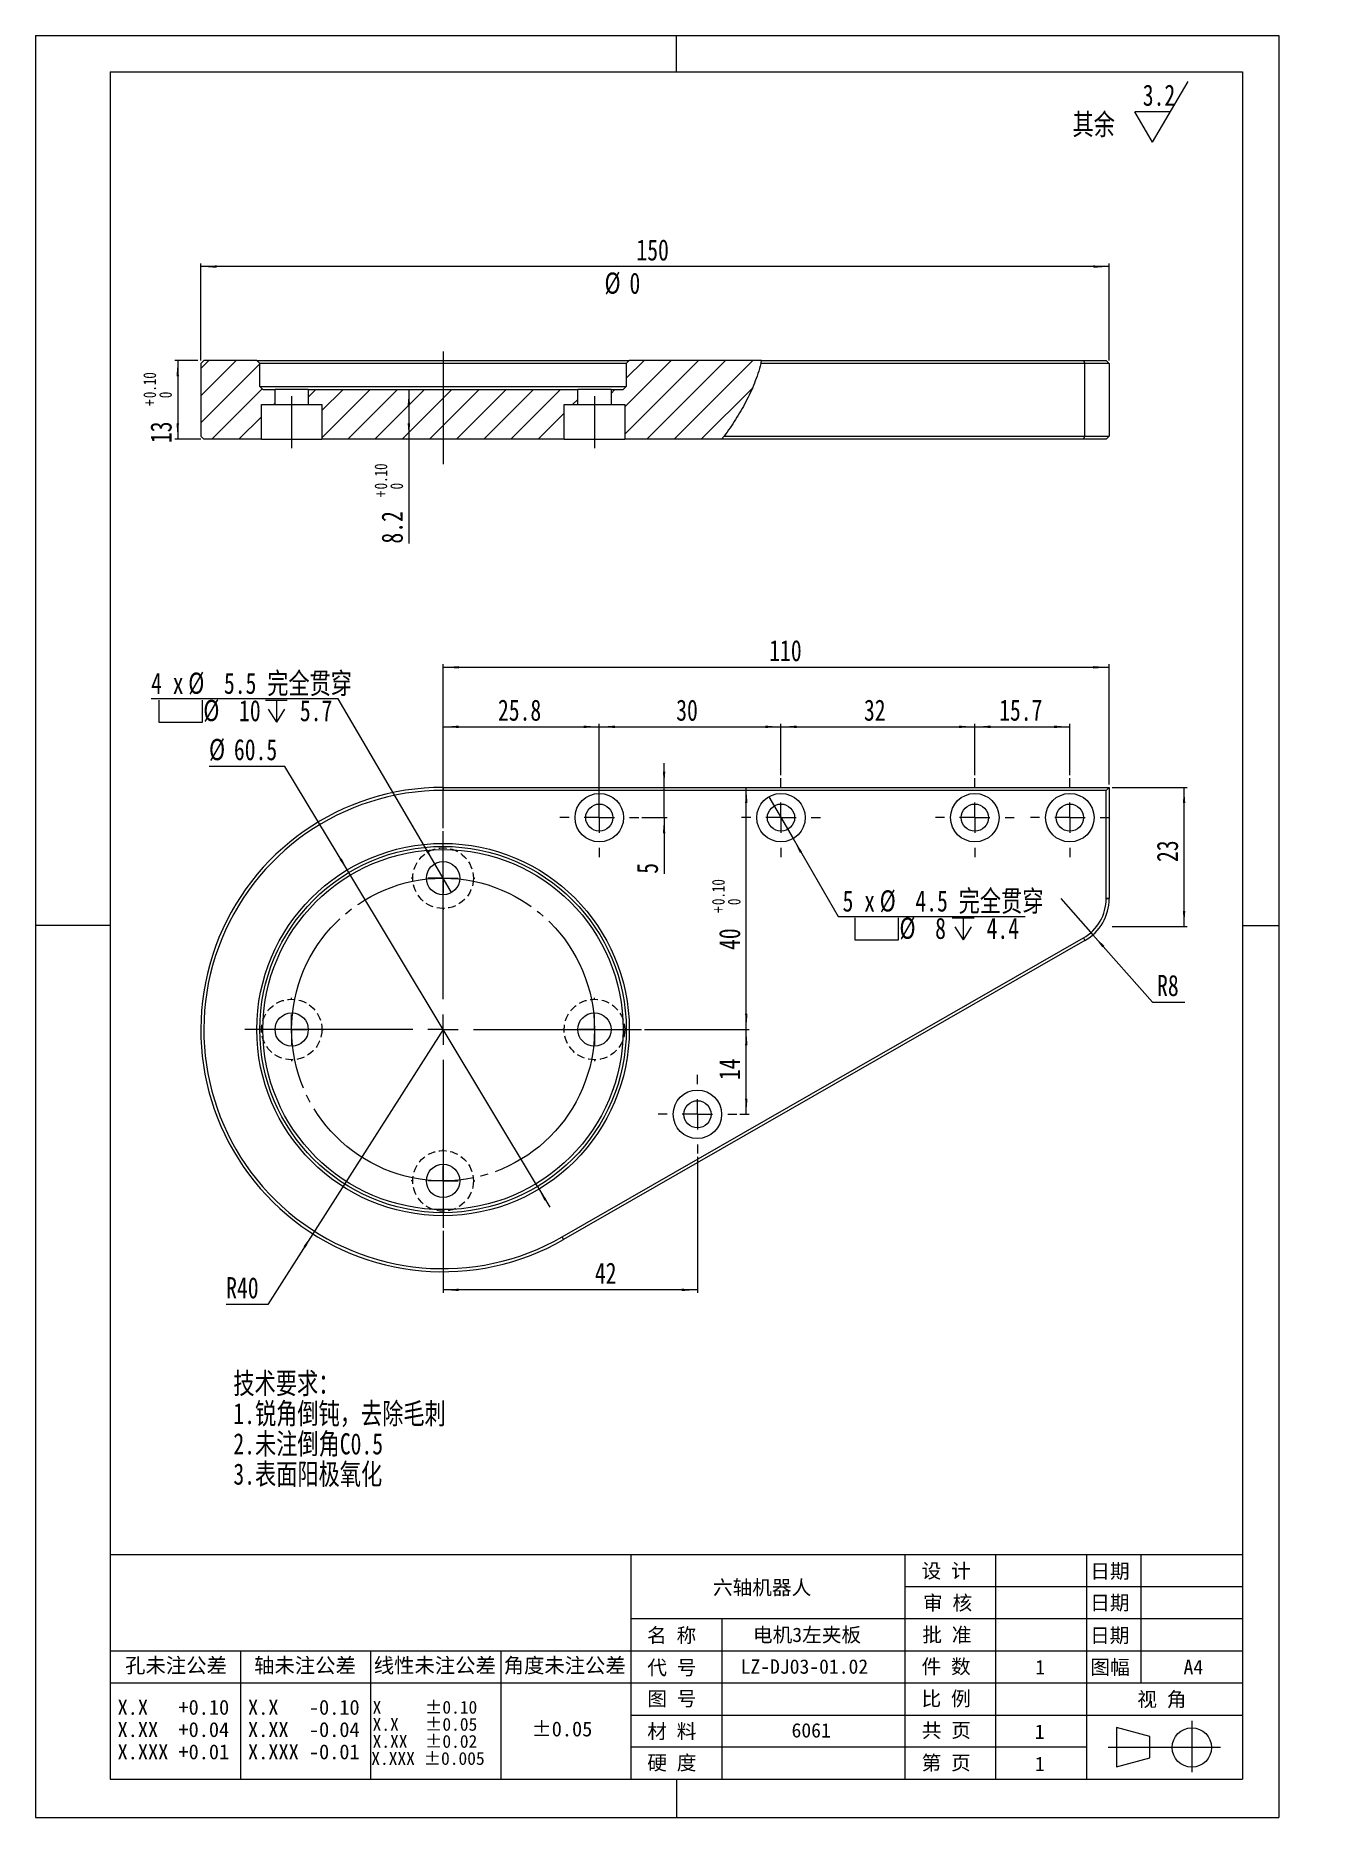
# Model space of a CAD drawing. Header units: millimetres. Extents: x 2 to 217, y 2 to 296.
import ezdxf

# ---------------------------------------------------------------- set-up
doc = ezdxf.new("R2010")
doc.units = ezdxf.units.MM
for name, pattern in [('SLD-中心线', [34.29, 30.48, -1.27, 1.27, -1.27]), ('SLD-实线', [0]), ('SLD-虚线', [1.905, 1.27, -0.635])]:
    doc.linetypes.add(name, pattern=pattern)
for name, color, linetype in [('FORMAT', 7, 'SLD-实线'), ('SLD-0', 179, 'SLD-实线'), ('中心线层', 1, 'SLD-中心线'), ('图框', 7, 'SLD-实线'), ('标注层', 96, 'SLD-实线')]:
    doc.layers.add(name, color=color, linetype=linetype)
doc.layers.add('粗实线', color=7, linetype='SLD-实线', lineweight=15)
doc.styles.add('SLDTEXTSTYLE0', font='HYSWLONGFANGSONG.TTF', dxfattribs={"bigfont": 'bigfont'})
doc.styles.add('SLDTEXTSTYLE1', font='SIMSUN.TTC')
doc.styles.add('SLDTEXTSTYLE2', font='SIMSUN.TTC', dxfattribs={"bigfont": 'bigfont'})
doc.styles.add('SLDTEXTSTYLE3', font='HYSWLONGFANGSONG.TTF')
doc.dimstyles.new('SLDDIMSTYLE0', dxfattribs={"dimtxt": 3.5, "dimasz": 2.6, "dimexe": 0, "dimexo": 0.0625, "dimgap": 0.875, "dimtad": 1, "dimrnd": 1e-09, "dimzin": 12, "dimdsep": 46, "dimtxsty": 'SLDTEXTSTYLE3', "dimsah": 1, "dimcen": 0.09, "dimadec": 0, "dimazin": 3, "dimtol": 1, "dimtp": 0.1, "dimtfac": 1, "dimtofl": 0, "dimtmove": 0, "dimatfit": 3, "dimfxl": 0, "dimfrac": 2, "dimtolj": 1, "dimtzin": 0, "dimarcsym": 0})
doc.dimstyles.new('SLDDIMSTYLE1', dxfattribs={"dimtxt": 3.5, "dimasz": 2.6, "dimexe": 0, "dimexo": 0.0625, "dimgap": 0.875, "dimtad": 1, "dimdec": 3, "dimrnd": 1e-09, "dimzin": 12, "dimdsep": 46, "dimtxsty": 'SLDTEXTSTYLE3', "dimblk1": 'NONE', "dimblk2": 'NONE', "dimsah": 1, "dimcen": 0.09, "dimadec": 0, "dimazin": 3, "dimtfac": 1, "dimtdec": 3, "dimtmove": 0, "dimatfit": 0, "dimldrblk": 'NONE', "dimfxl": 0, "dimfrac": 2, "dimtolj": 1, "dimtzin": 12, "dimarcsym": 0})
doc.dimstyles.new('SLDDIMSTYLE2', dxfattribs={"dimtxt": 3.5, "dimasz": 2.6, "dimexe": 0, "dimexo": 0.0625, "dimgap": 0.875, "dimtad": 1, "dimdec": 3, "dimrnd": 1e-09, "dimzin": 12, "dimdsep": 46, "dimtxsty": 'SLDTEXTSTYLE3', "dimsah": 1, "dimcen": 0.09, "dimadec": 0, "dimazin": 3, "dimtfac": 1, "dimtdec": 3, "dimtofl": 0, "dimtmove": 0, "dimatfit": 3, "dimfxl": 0, "dimfrac": 2, "dimtolj": 1, "dimtzin": 12, "dimarcsym": 0})
doc.dimstyles.new('SLDDIMSTYLE3', dxfattribs={"dimtxt": 3.5, "dimasz": 2.6, "dimexe": 0, "dimexo": 0.0625, "dimgap": 0.875, "dimtad": 1, "dimrnd": 1e-09, "dimzin": 12, "dimdsep": 46, "dimtxsty": 'SLDTEXTSTYLE3', "dimsah": 1, "dimcen": 0.09, "dimadec": 0, "dimazin": 3, "dimtfac": 1, "dimtofl": 0, "dimtmove": 0, "dimatfit": 3, "dimfxl": 0, "dimfrac": 2, "dimtolj": 1, "dimtzin": 12, "dimarcsym": 0})
doc.dimstyles.new('SLDDIMSTYLE4', dxfattribs={"dimtxt": 3.5, "dimasz": 2.6, "dimexe": 0, "dimexo": 0.0625, "dimgap": 0.875, "dimtad": 0, "dimtih": 1, "dimtoh": 1, "dimdec": 3, "dimrnd": 1e-09, "dimzin": 12, "dimdsep": 46, "dimtxsty": 'SLDTEXTSTYLE3', "dimsah": 1, "dimcen": 0, "dimadec": 0, "dimazin": 3, "dimtfac": 1, "dimtdec": 3, "dimtofl": 0, "dimtmove": 0, "dimatfit": 3, "dimfxl": 0, "dimfrac": 2, "dimtolj": 1, "dimtzin": 12, "dimarcsym": 0})
doc.dimstyles.new('SLDDIMSTYLE5', dxfattribs={"dimtxt": 3.5, "dimasz": 2.6, "dimexe": 0, "dimexo": 0.0625, "dimgap": 0.875, "dimtad": 0, "dimtih": 1, "dimtoh": 1, "dimdec": 3, "dimrnd": 1e-09, "dimzin": 12, "dimdsep": 46, "dimtxsty": 'SLDTEXTSTYLE3', "dimsah": 1, "dimcen": 0, "dimadec": 0, "dimazin": 3, "dimtfac": 1, "dimtdec": 3, "dimtmove": 0, "dimatfit": 3, "dimfxl": 0, "dimfrac": 2, "dimtolj": 1, "dimtzin": 12, "dimarcsym": 0})
doc.dimstyles.new('SLDDIMSTYLE6', dxfattribs={"dimtxt": 3.5, "dimasz": 2.6, "dimexe": 0, "dimexo": 0.0625, "dimgap": 0.875, "dimtad": 1, "dimdec": 3, "dimrnd": 1e-09, "dimzin": 12, "dimdsep": 46, "dimtxsty": 'SLDTEXTSTYLE3', "dimsah": 1, "dimcen": 0.09, "dimadec": 0, "dimazin": 3, "dimtfac": 1, "dimtdec": 3, "dimtmove": 0, "dimatfit": 0, "dimfxl": 0, "dimfrac": 2, "dimtolj": 1, "dimtzin": 12, "dimarcsym": 0})
doc.dimstyles.new('SLDDIMSTYLE7', dxfattribs={"dimtxt": 3.5, "dimasz": 2.6, "dimexe": 0, "dimexo": 0.0625, "dimgap": 0.875, "dimtad": 0, "dimtih": 1, "dimtoh": 1, "dimdec": 0, "dimrnd": 1e-09, "dimzin": 12, "dimdsep": 46, "dimtxsty": 'SLDTEXTSTYLE3', "dimblk1": 'NONE', "dimsah": 1, "dimcen": 0, "dimadec": 0, "dimazin": 3, "dimtfac": 1, "dimtdec": 3, "dimtmove": 0, "dimatfit": 3, "dimldrblk": 'NONE', "dimfxl": 0, "dimfrac": 2, "dimtolj": 1, "dimtzin": 12, "dimarcsym": 0})
doc.dimstyles.new('SLDDIMSTYLE8', dxfattribs={"dimtxt": 3.5, "dimasz": 2.6, "dimexe": 0, "dimexo": 0.0625, "dimgap": 0.875, "dimtad": 0, "dimtih": 1, "dimtoh": 1, "dimdec": 3, "dimrnd": 1e-09, "dimzin": 12, "dimdsep": 46, "dimtxsty": 'SLDTEXTSTYLE3', "dimsah": 1, "dimcen": 0, "dimadec": 0, "dimazin": 3, "dimtfac": 1, "dimtdec": 3, "dimtofl": 0, "dimtmove": 0, "dimatfit": 3, "dimfxl": 0, "dimfrac": 2, "dimtolj": 1, "dimtzin": 12, "dimarcsym": 0})

# ---------------------------------------------------------------- blocks, each defined once
blk = doc.blocks.new('SW_NOTE_0')
at = {"layer": 'SLD-0', "color": 0, "char_height": 3.5, "attachment_point": 1, "style": 'SLDTEXTSTYLE0'}
for s, insert in [('\\M+18B5A术\\M+19776\\M+18B81\\M+18146', (0, 4.51)), ('1.锐\\M+18A70\\M+1937C钝\\M+18143\\M+18B8E\\M+18F9C\\M+196D1\\M+18E68', (0, -0.49)), ('2.\\M+196A2\\M+1928D\\M+1937C\\M+18A70C0.5', (0, -5.49)), ('3.\\M+1955C\\M+196CA阳极氧\\M+189BB', (0, -10.49))]:
    blk.add_mtext(s, dxfattribs=dict(at, insert=insert))
blk = doc.blocks.new('SW_NOTE_1')
at = {"layer": 'FORMAT', "color": 0, "char_height": 2.4625, "attachment_point": 2, "style": 'SLDTEXTSTYLE1'}
for s, insert in [('X.X   +0.10', (7.62, 2.87)), ('X.XX  +0.04', (7.62, -0.81)), ('X.XXX +0.01', (7.62, -4.49))]:
    blk.add_mtext(s, dxfattribs=dict(at, insert=insert))
blk = doc.blocks.new('SW_NOTE_2')
at = {"layer": 'FORMAT', "color": 0, "char_height": 2.4625, "attachment_point": 2, "style": 'SLDTEXTSTYLE1'}
for s, insert in [('X.X   -0.10', (7.62, 2.87)), ('X.XX  -0.04', (7.62, -0.81)), ('X.XXX -0.01', (7.62, -4.49))]:
    blk.add_mtext(s, dxfattribs=dict(at, insert=insert))
blk = doc.blocks.new('SW_NOTE_3')
at = {"layer": 'FORMAT', "color": 0, "char_height": 2.1167, "attachment_point": 2, "style": 'SLDTEXTSTYLE1'}
for s, insert in [('X     ±0.10', (7.18, 2.46)), ('X.X   ±0.05', (7.18, -0.36)), (' X.XXX ±0.005', (6.96, -6)), ('X.XX  ±0.02', (7.18, -3.18))]:
    blk.add_mtext(s, dxfattribs=dict(at, insert=insert))
blk = doc.blocks.new('SW_SFSYMBOL_0')
at = {"layer": 'SLD-0', "color": 0}
for p, q in [((1.61, -5), (7.51, 5)), ((1.61, -5), (-1.33, 0)), ((4.56, 0), (-1.33, 0))]:
    blk.add_line(p, q, dxfattribs=at)
at = {"layer": 'SLD-0', "color": 0, "insert": (0, 4.51), "char_height": 3.5, "attachment_point": 1, "style": 'SLDTEXTSTYLE3'}
blk.add_mtext('3.2', dxfattribs=at)
blk = doc.blocks.new('_D')
at = {"layer": '标注层'}
for p, q in [((29.27, 242.15), (25.46, 242.15)), ((25.96, 242.15), (25.96, 229.15)), ((29.77, 229.15), (25.46, 229.15))]:
    blk.add_line(p, q, dxfattribs=at)
for points in [[(25.96, 242.15), (25.76, 239.55), (26.16, 239.55)], [(25.96, 229.15), (26.16, 231.75), (25.76, 231.75)]]:
    blk.add_solid(points, dxfattribs=at)
at = {"layer": '标注层', "attachment_point": 1, "rotation": 90, "style": 'SLDTEXTSTYLE3'}
for s, insert, char_height in [('0.10', (20.28, 235.92, 0.1), 2.1), ('+', (20.28, 234.63, 0.1), 2.1), ('0', (22.89, 235.92, 0.1), 2.1), ('13', (21.45, 228.49, 0.1), 3.5)]:
    blk.add_mtext(s, dxfattribs=dict(at, insert=insert, char_height=char_height))
blk = doc.blocks.new('_D_1')
at = {"layer": '标注层'}
for p, q in [((64.13, 237.35), (64.13, 229.15)), ((64.13, 229.15), (64.13, 211.9))]:
    blk.add_line(p, q, dxfattribs=at)
for points in [[(64.13, 237.35), (63.93, 234.75), (64.33, 234.75)], [(64.13, 229.15), (64.33, 231.75), (63.93, 231.75)]]:
    blk.add_solid(points, dxfattribs=at)
at = {"layer": '标注层', "attachment_point": 1, "rotation": 90, "style": 'SLDTEXTSTYLE3'}
for s, insert, char_height in [('0.10', (58.45, 220.85, 0.1), 2.1), ('0', (61.06, 220.85, 0.1), 2.1), ('+', (58.45, 219.56, 0.1), 2.1), ('8.2', (59.61, 211.9, 0.1), 3.5)]:
    blk.add_mtext(s, dxfattribs=dict(at, insert=insert, char_height=char_height))
blk = doc.blocks.new('_D_2')
at = {"layer": '标注层', "char_height": 3.5, "attachment_point": 1, "style": 'SLDTEXTSTYLE3'}
for s, insert in [('%%c', (96.43, 256.68, 0.1)), ('0', (100.55, 256.66, 0.1))]:
    blk.add_mtext(s, dxfattribs=dict(at, insert=insert))
blk = doc.blocks.new('_NONE')
blk = doc.blocks.new('_D_3')
at = {"layer": '标注层'}
for p, q in [((29.77, 242.15), (29.77, 258.15)), ((179.77, 257.65), (29.77, 257.65)), ((179.77, 242.15), (179.77, 258.15))]:
    blk.add_line(p, q, dxfattribs=at)
for points in [[(29.77, 257.65), (32.37, 257.45), (32.37, 257.85)], [(179.77, 257.65), (177.17, 257.85), (177.17, 257.45)]]:
    blk.add_solid(points, dxfattribs=at)
at = {"layer": '标注层', "insert": (101.7, 262.16, 0.1), "char_height": 3.5, "attachment_point": 1, "style": 'SLDTEXTSTYLE3'}
blk.add_mtext('150', dxfattribs=at)
blk = doc.blocks.new('_D_4')
at = {"layer": '标注层'}
for p, q in [((69.77, 172.13), (69.77, 191.96)), ((69.77, 191.46), (179.77, 191.46)), ((179.77, 172.13), (179.77, 191.96))]:
    blk.add_line(p, q, dxfattribs=at)
for points in [[(69.77, 191.46), (72.37, 191.26), (72.37, 191.66)], [(179.77, 191.46), (177.17, 191.66), (177.17, 191.26)]]:
    blk.add_solid(points, dxfattribs=at)
at = {"layer": '标注层', "insert": (123.63, 195.98, -0.1), "char_height": 3.5, "attachment_point": 1, "style": 'SLDTEXTSTYLE3'}
blk.add_mtext('110', dxfattribs=at)
blk = doc.blocks.new('_D_5')
at = {"layer": '标注层'}
for p, q in [((180.27, 171.63), (192.63, 171.63)), ((192.13, 148.63), (192.13, 171.63)), ((180.27, 148.63), (192.63, 148.63))]:
    blk.add_line(p, q, dxfattribs=at)
for points in [[(192.13, 171.63), (191.93, 169.03), (192.33, 169.03)], [(192.13, 148.63), (192.33, 151.23), (191.93, 151.23)]]:
    blk.add_solid(points, dxfattribs=at)
at = {"layer": '标注层', "insert": (187.62, 159.3, -0.1), "char_height": 3.5, "attachment_point": 1, "rotation": 90, "style": 'SLDTEXTSTYLE3'}
blk.add_mtext('23', dxfattribs=at)
blk = doc.blocks.new('_D_6')
at = {"layer": '标注层'}
for p, q in [((171.77, 153.26), (177.07, 147.27)), ((177.07, 147.27), (186.92, 136.15)), ((186.92, 136.15), (192.26, 136.15))]:
    blk.add_line(p, q, dxfattribs=at)
blk.add_solid([(177.07, 147.27), (178.65, 145.19), (178.95, 145.46)], dxfattribs=at)
at = {"layer": '标注层', "insert": (187.67, 140.66, -6.4), "char_height": 3.5, "attachment_point": 1, "style": 'SLDTEXTSTYLE3'}
blk.add_mtext('R8', dxfattribs=at)
blk = doc.blocks.new('_D_7')
at = {"layer": '标注层'}
for p, q in [((43.66, 175.1), (31.13, 175.1)), ((54.2, 157.56), (43.66, 175.1)), ((85.35, 105.7), (54.2, 157.56)), ((85.35, 105.7), (87.41, 102.27))]:
    blk.add_line(p, q, dxfattribs=at)
for points in [[(54.2, 157.56), (53.03, 159.89), (52.69, 159.69)], [(85.35, 105.7), (86.52, 103.37), (86.86, 103.57)]]:
    blk.add_solid(points, dxfattribs=at)
at = {"layer": '标注层', "char_height": 3.5, "attachment_point": 1, "style": 'SLDTEXTSTYLE3'}
for s, insert in [('%%c', (31.13, 179.63, 6.6)), ('60.5', (35.24, 179.62, 6.6))]:
    blk.add_mtext(s, dxfattribs=dict(at, insert=insert))
blk = doc.blocks.new('_D_8')
at = {"layer": '标注层'}
for p, q in [((69.77, 164.88), (69.77, 182.13)), ((69.77, 181.63), (95.57, 181.63)), ((95.57, 173.63), (95.57, 182.13))]:
    blk.add_line(p, q, dxfattribs=at)
for points in [[(69.77, 181.63), (72.37, 181.43), (72.37, 181.83)], [(95.57, 181.63), (92.97, 181.83), (92.97, 181.43)]]:
    blk.add_solid(points, dxfattribs=at)
at = {"layer": '标注层', "insert": (78.84, 186.14, 0.1), "char_height": 3.5, "attachment_point": 1, "style": 'SLDTEXTSTYLE3'}
blk.add_mtext('25.8', dxfattribs=at)
blk = doc.blocks.new('_D_9')
at = {"layer": '标注层'}
for p, q in [((95.57, 167.13), (95.57, 182.13)), ((95.57, 181.63), (125.57, 181.63)), ((125.57, 173.63), (125.57, 182.13))]:
    blk.add_line(p, q, dxfattribs=at)
for points in [[(95.57, 181.63), (98.17, 181.43), (98.17, 181.83)], [(125.57, 181.63), (122.97, 181.83), (122.97, 181.43)]]:
    blk.add_solid(points, dxfattribs=at)
at = {"layer": '标注层', "insert": (108.27, 186.14, 0.1), "char_height": 3.5, "attachment_point": 1, "style": 'SLDTEXTSTYLE3'}
blk.add_mtext('30', dxfattribs=at)
blk = doc.blocks.new('_D_10')
at = {"layer": '标注层'}
for p, q in [((125.57, 173.63), (125.57, 182.13)), ((125.57, 181.63), (157.57, 181.63)), ((157.57, 173.63), (157.57, 182.13))]:
    blk.add_line(p, q, dxfattribs=at)
for points in [[(125.57, 181.63), (128.17, 181.43), (128.17, 181.83)], [(157.57, 181.63), (154.97, 181.83), (154.97, 181.43)]]:
    blk.add_solid(points, dxfattribs=at)
at = {"layer": '标注层', "insert": (139.27, 186.14, 0.1), "char_height": 3.5, "attachment_point": 1, "style": 'SLDTEXTSTYLE3'}
blk.add_mtext('32', dxfattribs=at)
blk = doc.blocks.new('_D_11')
at = {"layer": '标注层'}
for p, q in [((157.57, 173.63), (157.57, 182.13)), ((157.57, 181.63), (173.27, 181.63)), ((173.27, 173.63), (173.27, 182.13))]:
    blk.add_line(p, q, dxfattribs=at)
for points in [[(157.57, 181.63), (160.17, 181.43), (160.17, 181.83)], [(173.27, 181.63), (170.67, 181.83), (170.67, 181.43)]]:
    blk.add_solid(points, dxfattribs=at)
at = {"layer": '标注层', "insert": (161.59, 186.14, 0.1), "char_height": 3.5, "attachment_point": 1, "style": 'SLDTEXTSTYLE3'}
blk.add_mtext('15.7', dxfattribs=at)
blk = doc.blocks.new('_D_12')
at = {"layer": '标注层'}
for p, q in [((106.27, 171.63), (106.27, 175.63)), ((106.27, 166.63), (106.27, 171.63)), ((102.57, 166.63), (106.77, 166.63)), ((106.27, 166.63), (106.27, 157.36))]:
    blk.add_line(p, q, dxfattribs=at)
for points in [[(106.27, 171.63), (106.47, 174.23), (106.07, 174.23)], [(106.27, 166.63), (106.07, 164.03), (106.47, 164.03)]]:
    blk.add_solid(points, dxfattribs=at)
at = {"layer": '标注层', "insert": (101.76, 157.36, 0.1), "char_height": 3.5, "attachment_point": 1, "rotation": 90, "style": 'SLDTEXTSTYLE3'}
blk.add_mtext('5', dxfattribs=at)
blk = doc.blocks.new('_D_13')
at = {"layer": '标注层'}
for p, q in [((119.84, 131.63), (119.84, 171.63)), ((103.02, 131.63), (120.34, 131.63))]:
    blk.add_line(p, q, dxfattribs=at)
for points in [[(119.84, 171.63), (119.64, 169.03), (120.04, 169.03)], [(119.84, 131.63), (120.04, 134.23), (119.64, 134.23)]]:
    blk.add_solid(points, dxfattribs=at)
at = {"layer": '标注层', "attachment_point": 1, "rotation": 90, "style": 'SLDTEXTSTYLE3'}
for s, insert, char_height in [('0.10', (114.17, 152.19, 0.1), 2.1), ('0', (116.78, 152.19, 0.1), 2.1), ('+', (114.17, 150.9, 0.1), 2.1), ('40', (115.33, 144.77, 0.1), 3.5)]:
    blk.add_mtext(s, dxfattribs=dict(at, insert=insert, char_height=char_height))
blk = doc.blocks.new('SW_SYMBOL_HOLE_SPOT')
at = {"layer": '标注层', "color": 0}
for p, q in [((0, 875), (0, 75)), ((1600, 75), (1600, 875)), ((0, 75), (1600, 75))]:
    blk.add_line(p, q, dxfattribs=at)
blk = doc.blocks.new('SW_SYMBOL_HOLE_DEPTH')
at = {"layer": '标注层', "color": 0}
for p, q in [((0, 875), (800, 875)), ((400, 875), (400, 75)), ((100, 555), (400, 75)), ((700, 555), (400, 75))]:
    blk.add_line(p, q, dxfattribs=at)
blk = doc.blocks.new('_D_14')
at = {"layer": '标注层'}
for p, q in [((123.57, 170.09), (127.57, 163.16)), ((127.57, 163.16), (134.99, 150.3)), ((134.99, 150.3), (165.89, 150.3))]:
    blk.add_line(p, q, dxfattribs=at)
blk.add_solid([(127.57, 163.16), (128.7, 160.81), (129.04, 161.01)], dxfattribs=at)
at = {"layer": '标注层', "xscale": 0.004511737089201878, "yscale": 0.004511737089201878, "zscale": 0.004511737089201878}
for name, p in [('SW_SYMBOL_HOLE_SPOT', (137.76, 146.11)), ('SW_SYMBOL_HOLE_DEPTH', (153.84, 146.11))]:
    blk.add_blockref(name, p, dxfattribs=at)
at = {"layer": '标注层', "char_height": 3.5, "attachment_point": 1}
for s, insert, style in [('5 x ', (135.74, 154.62, 0.1), 'SLDTEXTSTYLE3'), ('%%c', (141.87, 154.63, 0.1), 'SLDTEXTSTYLE3'), (' 4.5 \\M+18AAE\\M+19153贯\\M+190FA', (145.98, 154.62, 0.1), 'SLDTEXTSTYLE0'), ('%%c', (145.13, 150.12, 0.1), 'SLDTEXTSTYLE3'), (' 8 ', (149.24, 150.1, 0.1), 'SLDTEXTSTYLE3'), (' 4.4', (157.73, 150.1, 0.1), 'SLDTEXTSTYLE3')]:
    blk.add_mtext(s, dxfattribs=dict(at, insert=insert, style=style))
blk = doc.blocks.new('_D_15')
at = {"layer": '标注层'}
for p, q in [((103.02, 131.63), (120.34, 131.63)), ((119.84, 117.63), (119.84, 131.63)), ((118.77, 117.63), (120.34, 117.63))]:
    blk.add_line(p, q, dxfattribs=at)
for points in [[(119.84, 131.63), (119.64, 129.03), (120.04, 129.03)], [(119.84, 117.63), (120.04, 120.23), (119.64, 120.23)]]:
    blk.add_solid(points, dxfattribs=at)
at = {"layer": '标注层', "insert": (115.33, 123.26, 0.1), "char_height": 3.5, "attachment_point": 1, "rotation": 90, "style": 'SLDTEXTSTYLE3'}
blk.add_mtext('14', dxfattribs=at)
blk = doc.blocks.new('_D_16')
at = {"layer": '标注层'}
for p, q in [((111.77, 110.63), (111.77, 88.13)), ((69.77, 98.38), (69.77, 88.13)), ((111.77, 88.63), (69.77, 88.63))]:
    blk.add_line(p, q, dxfattribs=at)
for points in [[(69.77, 88.63), (72.37, 88.43), (72.37, 88.83)], [(111.77, 88.63), (109.17, 88.83), (109.17, 88.43)]]:
    blk.add_solid(points, dxfattribs=at)
at = {"layer": '标注层', "insert": (94.84, 93.14, 0.1), "char_height": 3.5, "attachment_point": 1, "style": 'SLDTEXTSTYLE3'}
blk.add_mtext('42', dxfattribs=at)
blk = doc.blocks.new('_D_17')
at = {"layer": '标注层'}
for p, q in [((69.77, 131.63), (48.28, 97.89)), ((48.28, 97.89), (40.85, 86.21)), ((40.85, 86.21), (33.96, 86.21))]:
    blk.add_line(p, q, dxfattribs=at)
blk.add_solid([(48.28, 97.89), (46.72, 95.81), (47.06, 95.59)], dxfattribs=at)
at = {"layer": '标注层', "insert": (33.96, 90.73, 0.1), "char_height": 3.5, "attachment_point": 1, "style": 'SLDTEXTSTYLE3'}
blk.add_mtext('R40', dxfattribs=at)
blk = doc.blocks.new('_D_18')
at = {"layer": '标注层'}
for p, q in [((52.47, 186.26), (21.57, 186.26)), ((68.39, 159), (52.47, 186.26)), ((71.16, 154.25), (68.39, 159))]:
    blk.add_line(p, q, dxfattribs=at)
blk.add_solid([(68.39, 159), (67.25, 161.35), (66.9, 161.15)], dxfattribs=at)
at = {"layer": '标注层', "xscale": 0.004511737089201878, "yscale": 0.004511737089201878, "zscale": 0.004511737089201878}
for name, p in [('SW_SYMBOL_HOLE_SPOT', (22.82, 182.07)), ('SW_SYMBOL_HOLE_DEPTH', (40.44, 182.07))]:
    blk.add_blockref(name, p, dxfattribs=at)
at = {"layer": '标注层', "char_height": 3.5, "attachment_point": 1}
for s, insert, style in [('4 x ', (21.57, 190.58, 0.1), 'SLDTEXTSTYLE3'), ('%%c', (27.7, 190.59, 0.1), 'SLDTEXTSTYLE3'), (' 5.5 \\M+18AAE\\M+19153贯\\M+190FA', (31.81, 190.58, 0.1), 'SLDTEXTSTYLE0'), ('%%c', (30.19, 186.08, 0.1), 'SLDTEXTSTYLE3'), (' 10 ', (34.3, 186.06, 0.1), 'SLDTEXTSTYLE3'), (' 5.7', (44.34, 186.06, 0.1), 'SLDTEXTSTYLE3')]:
    blk.add_mtext(s, dxfattribs=dict(at, insert=insert, style=style))
blk = doc.blocks.new('SW_CENTERMARKSYMBOL_0')
at = {"layer": 'SLD-0', "color": 0}
for p, q in [((0, 5), (0, 32.75)), ((-5, 0), (-32.75, 0)), ((0, 0), (-2.5, 0)), ((0, 0), (0, 2.5)), ((0, 0), (0, -2.5)), ((0, 0), (2.5, 0)), ((5, 0), (32.75, 0)), ((0, -5), (0, -32.75))]:
    blk.add_line(p, q, dxfattribs=at)
blk = doc.blocks.new('SW_CENTERMARKSYMBOL_1')
at = {"layer": 'SLD-0', "color": 0}
for p, q in [((0, 5), (0, 6.5)), ((-5, 0), (-6.5, 0)), ((0, 0), (-2.5, 0)), ((0, 0), (0, 2.5)), ((0, 0), (0, -2.5)), ((0, 0), (2.5, 0)), ((5, 0), (6.5, 0)), ((0, -5), (0, -6.5))]:
    blk.add_line(p, q, dxfattribs=at)
blk = doc.blocks.new('SW_CENTERMARKSYMBOL_2')
at = {"layer": 'SLD-0', "color": 0}
for p, q in [((0, 5), (0, 6.5)), ((-5, 0), (-6.5, 0)), ((0, 0), (-2.5, 0)), ((0, 0), (0, 2.5)), ((0, 0), (0, -2.5)), ((0, 0), (2.5, 0)), ((5, 0), (6.5, 0)), ((0, -5), (0, -6.5))]:
    blk.add_line(p, q, dxfattribs=at)
blk = doc.blocks.new('SW_CENTERMARKSYMBOL_3')
at = {"layer": 'SLD-0', "color": 0}
for p, q in [((0, 5), (0, 6.5)), ((-5, 0), (-6.5, 0)), ((0, 0), (-2.5, 0)), ((0, 0), (0, 2.5)), ((0, 0), (0, -2.5)), ((0, 0), (2.5, 0)), ((5, 0), (6.5, 0)), ((0, -5), (0, -6.5))]:
    blk.add_line(p, q, dxfattribs=at)
blk = doc.blocks.new('SW_CENTERMARKSYMBOL_4')
at = {"layer": 'SLD-0', "color": 0}
for p, q in [((0, 5), (0, 6.5)), ((-5, 0), (-6.5, 0)), ((0, 0), (-2.5, 0)), ((0, 0), (0, 2.5)), ((0, 0), (0, -2.5)), ((0, 0), (2.5, 0)), ((5, 0), (6.5, 0)), ((0, -5), (0, -6.5))]:
    blk.add_line(p, q, dxfattribs=at)
blk = doc.blocks.new('SW_CENTERMARKSYMBOL_5')
at = {"layer": 'SLD-0', "color": 0}
for p, q in [((0, 5), (0, 6.5)), ((-5, 0), (-6.5, 0)), ((0, 0), (-2.5, 0)), ((0, 0), (0, 2.5)), ((0, 0), (0, -2.5)), ((0, 0), (2.5, 0)), ((5, 0), (6.5, 0)), ((0, -5), (0, -6.5))]:
    blk.add_line(p, q, dxfattribs=at)
blk = doc.blocks.new('SW_CENTERMARKSYMBOL_6')
at = {"layer": 'SLD-0', "color": 0}
for p, q in [((0, 5), (0, 5.25)), ((-5, 0), (-5.25, 0)), ((0, 0), (-2.5, 0)), ((0, 0), (0, 2.5)), ((0, 0), (0, -2.5)), ((0, 0), (2.5, 0)), ((5, 0), (5.25, 0)), ((0, -5), (0, -5.25))]:
    blk.add_line(p, q, dxfattribs=at)
blk = doc.blocks.new('SW_CENTERMARKSYMBOL_7')
at = {"layer": 'SLD-0', "color": 0}
for p, q in [((0, 5), (0, 5.25)), ((-5, 0), (-5.25, 0)), ((0, 0), (-2.5, 0)), ((0, 0), (0, 2.5)), ((0, 0), (0, -2.5)), ((0, 0), (2.5, 0)), ((5, 0), (5.25, 0)), ((0, -5), (0, -5.25))]:
    blk.add_line(p, q, dxfattribs=at)
blk = doc.blocks.new('SW_CENTERMARKSYMBOL_8')
at = {"layer": 'SLD-0', "color": 0}
for p, q in [((0, 5), (0, 5.25)), ((-5, 0), (-5.25, 0)), ((0, 0), (-2.5, 0)), ((0, 0), (0, 2.5)), ((0, 0), (0, -2.5)), ((0, 0), (2.5, 0)), ((5, 0), (5.25, 0)), ((0, -5), (0, -5.25))]:
    blk.add_line(p, q, dxfattribs=at)
blk = doc.blocks.new('SW_CENTERMARKSYMBOL_9')
at = {"layer": 'SLD-0', "color": 0}
for p, q in [((0, 5), (0, 5.25)), ((-5, 0), (-5.25, 0)), ((0, 0), (-2.5, 0)), ((0, 0), (0, 2.5)), ((0, 0), (0, -2.5)), ((0, 0), (2.5, 0)), ((5, 0), (5.25, 0)), ((0, -5), (0, -5.25))]:
    blk.add_line(p, q, dxfattribs=at)

msp = doc.modelspace()

# ---------------------------------------------------------------- hatches: boundary and pattern name
at = {"linetype": 'SLD-实线', "lineweight": 0}
h = msp.add_hatch(dxfattribs=at)
h.set_pattern_fill('ANSI31', style=0)
h.paths.add_polyline_path([(39.5224, 237.8523), (39.5224, 241.6523), (39.0224, 242.1523), (30.2724, 242.1523), (29.7724, 241.6523), (29.7724, 229.6523), (30.2724, 229.1523), (39.7724, 229.1523), (39.7724, 234.8523), (42.0224, 234.8523), (42.0224, 237.3523), (40.0224, 237.3523)], flags=0)
h = msp.add_hatch(dxfattribs=at)
h.set_pattern_fill('ANSI31', style=0)
edge = h.paths.add_edge_path(flags=0)
edge.add_spline(control_points=[(115.8026, 229.1523), (118.9563, 233.2671), (121.3369, 237.7673), (122.376, 242.1523)], knot_values=[0.64341453, 0.64341453, 0.64341453, 0.64341453, 0.69696262, 0.69696262, 0.69696262, 0.69696262], weights=[1, 1, 1, 1], degree=3, periodic=0)
edge.add_line((122.376, 242.1523), (100.5224, 242.1523))
edge.add_line((100.5224, 242.1523), (100.0224, 241.6523))
edge.add_line((100.0224, 241.6523), (100.0224, 237.8523))
edge.add_line((100.0224, 237.8523), (99.5224, 237.3523))
edge.add_line((99.5224, 237.3523), (97.5224, 237.3523))
edge.add_line((97.5224, 237.3523), (97.5224, 234.8523))
edge.add_line((97.5224, 234.8523), (99.7724, 234.8523))
edge.add_line((99.7724, 234.8523), (99.7724, 229.1523))
edge.add_line((99.7724, 229.1523), (115.8026, 229.1523))
h = msp.add_hatch(dxfattribs=at)
h.set_pattern_fill('ANSI31', style=0)
edge = h.paths.add_edge_path(flags=0)
edge.add_spline(control_points=[(122.376, 242.1523), (121.3369, 237.7673), (118.9563, 233.2671), (115.8026, 229.1523)], knot_values=[0.30303738, 0.30303738, 0.30303738, 0.30303738, 0.35658547, 0.35658547, 0.35658547, 0.35658547], weights=[1, 1, 1, 1], degree=3, periodic=0)
edge.add_spline(control_points=[(115.8026, 229.1523), (115.9301, 229.3187), (116.0561, 229.4853), (116.1806, 229.6523)], knot_values=[0, 0, 0, 0, 0.00072261, 0.00072261, 0.00072261, 0.00072261], weights=[1, 1, 1, 1], degree=3, periodic=0)
edge.add_spline(control_points=[(116.1806, 229.6523), (116.6947, 230.3419), (117.1922, 231.0487), (117.6697, 231.7725), (119.6307, 234.7448), (121.3232, 238.0745), (122.2518, 241.6523)], knot_values=[0, 0, 0, 0, 0.00272814, 0.00272814, 0.00272814, 0.01407002, 0.01407002, 0.01407002, 0.01407002], weights=[1, 1, 1, 1, 1, 1, 1], degree=3, periodic=0)
edge.add_spline(control_points=[(122.2518, 241.6523), (122.2949, 241.8183), (122.3363, 241.9849), (122.376, 242.1523)], knot_values=[0, 0, 0, 0, 0.0008276, 0.0008276, 0.0008276, 0.0008276], weights=[1, 1, 1, 1], degree=3, periodic=0)
h = msp.add_hatch(dxfattribs=at)
h.set_pattern_fill('ANSI31', style=0)
h.paths.add_polyline_path([(47.5224, 237.3523), (47.5224, 234.8523), (49.7724, 234.8523), (49.7724, 229.1523), (89.7724, 229.1523), (89.7724, 234.8523), (92.0224, 234.8523), (92.0224, 237.3523)], flags=0)

# ---------------------------------------------------------------- linework, layer by layer
at = {"color": 7, "linetype": 'SLD-实线', "lineweight": 15}
for p, q in [((29.7724, 241.6523), (30.2724, 242.1523)), ((29.7724, 241.6523), (29.7724, 229.6523)), ((39.0224, 242.1523), (30.2724, 242.1523)), ((39.0224, 242.1523), (39.5224, 241.6523)), ((39.0224, 242.1523), (100.5224, 242.1523)), ((39.5224, 237.8523), (39.5224, 241.6523)), ((100.0224, 241.6523), (39.5224, 241.6523)), ((100.0224, 241.6523), (100.5224, 242.1523)), ((100.0224, 241.6523), (100.0224, 237.8523)), ((122.376, 242.1523), (100.5224, 242.1523)), ((175.7539, 241.6523), (122.2518, 241.6523)), ((122.376, 242.1523), (175.505, 242.1523)), ((175.505, 242.1523), (175.7539, 241.6523)), ((175.505, 242.1523), (179.2724, 242.1523)), ((175.7539, 229.6523), (175.7539, 241.6523)), ((179.7724, 241.6523), (175.7539, 241.6523)), ((179.2724, 242.1523), (179.7724, 241.6523)), ((179.7724, 241.6523), (179.7724, 229.6523)), ((39.5224, 237.8523), (100.0224, 237.8523)), ((40.0224, 237.3523), (39.5224, 237.8523)), ((40.0224, 237.3523), (42.0224, 237.3523)), ((42.0224, 234.8523), (42.0224, 237.3523)), ((47.5224, 237.3523), (42.0224, 237.3523)), ((47.5224, 237.3523), (47.5224, 234.8523)), ((47.5224, 237.3523), (92.0224, 237.3523)), ((92.0224, 234.8523), (92.0224, 237.3523)), ((97.5224, 237.3523), (92.0224, 237.3523)), ((97.5224, 237.3523), (97.5224, 234.8523)), ((97.5224, 237.3523), (99.5224, 237.3523)), ((100.0224, 237.8523), (99.5224, 237.3523)), ((39.7724, 234.8523), (42.0224, 234.8523)), ((39.7724, 229.1523), (39.7724, 234.8523)), ((42.0224, 234.8523), (47.5224, 234.8523)), ((47.5224, 234.8523), (49.7724, 234.8523)), ((49.7724, 234.8523), (49.7724, 229.1523)), ((89.7724, 234.8523), (92.0224, 234.8523)), ((89.7724, 229.1523), (89.7724, 234.8523)), ((92.0224, 234.8523), (97.5224, 234.8523)), ((97.5224, 234.8523), (99.7724, 234.8523)), ((99.7724, 234.8523), (99.7724, 229.1523)), ((30.2724, 229.1523), (29.7724, 229.6523)), ((116.1806, 229.6523), (175.7539, 229.6523)), ((175.505, 229.1523), (175.7539, 229.6523)), ((175.7539, 229.6523), (179.7724, 229.6523)), ((179.7724, 229.6523), (179.2724, 229.1523)), ((39.7724, 229.1523), (30.2724, 229.1523)), ((39.7724, 229.1523), (49.7724, 229.1523)), ((89.7724, 229.1523), (49.7724, 229.1523)), ((89.7724, 229.1523), (99.7724, 229.1523)), ((115.8026, 229.1523), (99.7724, 229.1523)), ((175.505, 229.1523), (115.8026, 229.1523)), ((179.2724, 229.1523), (175.505, 229.1523)), ((69.7724, 171.6292), (179.7724, 171.6292)), ((69.7724, 171.6292), (69.7724, 171.1292)), ((179.2724, 171.1292), (69.7724, 171.1292)), ((179.2724, 171.1292), (179.7724, 171.6292)), ((179.2724, 153.2623), (179.2724, 171.1292)), ((179.7724, 171.6292), (179.7724, 153.2623)), ((179.2724, 153.2623), (179.7724, 153.2623)), ((89.4309, 97.3685), (175.505, 146.7571)), ((175.7539, 146.3234), (89.6797, 96.9349)), ((175.505, 146.7571), (175.7539, 146.3234)), ((89.6797, 96.9349), (89.4309, 97.3685))]:
    msp.add_line(p, q, dxfattribs=at)
at = {"color": 7, "linetype": 'SLD-中心线', "lineweight": 0}
for p, q in [((69.7724, 243.6523), (69.7724, 225.0272)), ((44.7724, 236.2523), (44.7724, 227.6523)), ((94.7724, 236.2523), (94.7724, 227.6523))]:
    msp.add_line(p, q, dxfattribs=at)
at = {"color": 7, "linetype": 'SLD-虚线', "lineweight": 0}
for p, q in [((69.7724, 171.6292), (69.7724, 171.1292)), ((179.7724, 153.2623), (179.2724, 153.2623)), ((175.505, 146.7571), (175.7539, 146.3234)), ((89.4309, 97.3685), (89.6797, 96.9349))]:
    msp.add_line(p, q, dxfattribs=at)
at = {"color": 7, "linetype": 'SLD-实线', "lineweight": 15}
for centre, radius in [((95.5724, 166.6292), 4), ((95.5724, 166.6292), 2.25), ((125.5724, 166.6292), 4), ((125.5724, 166.6292), 2.25), ((157.5724, 166.6292), 4), ((157.5724, 166.6292), 2.25), ((173.2724, 166.6292), 4), ((173.2724, 166.6292), 2.25), ((69.7724, 131.6292), 30.75), ((69.7724, 131.6292), 30.25), ((69.7724, 131.6292), 29.75), ((69.7724, 156.6292), 2.75), ((44.7724, 131.6292), 2.75), ((94.7724, 131.6292), 2.75), ((111.7724, 117.6292), 4), ((111.7724, 117.6292), 2.25), ((69.7724, 106.6292), 2.75)]:
    msp.add_circle(centre, radius, dxfattribs=at)
at = {"color": 7, "linetype": 'SLD-虚线', "lineweight": 0}
for centre in [(69.7724, 156.6292), (44.7724, 131.6292), (94.7724, 131.6292), (69.7724, 106.6292)]:
    msp.add_circle(centre, 5, dxfattribs=at)
at = {"color": 7, "linetype": 'SLD-实线', "lineweight": 15}
for centre, radius, start, end in [((69.7724, 131.6292), 40, 90, 299.846812), ((69.7724, 131.6292), 39.5, 90, 299.846812), ((171.7724, 153.2623), 7.5, 299.846812, 0), ((171.7724, 153.2623), 8, 299.846812, 0)]:
    msp.add_arc(centre, radius, start, end, dxfattribs=at)
msp.add_open_spline([(122.2518, 241.6523), (121.958, 240.5201), (121.5911, 239.4329), (120.7502, 237.3245), (120.2756, 236.3037), (119.2396, 234.3156), (118.678, 233.3485), (117.4796, 231.4605), (116.8438, 230.5418), (116.1806, 229.6523)], degree=3, knots=[0, 0, 0, 0, 0.25, 0.25, 0.5, 0.5, 0.75, 0.75, 1, 1, 1, 1], dxfattribs=at)
for points in [[(122.2518, 241.6523), (122.2949, 241.8183), (122.3363, 241.9849), (122.376, 242.1523)], [(115.8026, 229.1523), (115.9301, 229.3187), (116.0561, 229.4853), (116.1806, 229.6523)]]:
    msp.add_open_spline(points, degree=3, dxfattribs=at)
at = {"layer": 'FORMAT'}
for p, q in [((14.8, 44.9), (14.8, 7.8)), ((100.8, 44.9), (100.8, 7.8)), ((146, 44.9), (146, 7.8)), ((161, 44.9), (161, 7.8)), ((176, 44.9), (176, 7.8)), ((185, 44.9), (185, 23.7)), ((201.8, 44.9), (201.8, 7.8)), ((201.8, 39.6), (146, 39.6)), ((201.8, 34.3), (100.8, 34.3)), ((115.8, 34.3), (115.8, 7.8)), ((14.8, 29), (201.8, 29)), ((36.3, 29), (36.3, 7.8)), ((57.8, 29), (57.8, 7.8)), ((79.3, 29), (79.3, 7.8)), ((14.8, 23.7), (201.8, 23.7)), ((100.8, 18.4), (201.8, 18.4)), ((176, 13.1), (100.8, 13.1))]:
    msp.add_line(p, q, dxfattribs=at)
at = {"layer": 'SLD-0'}
for p, q in [((193.4139, 17.4564), (193.4139, 8.9713)), ((179.5871, 13.1), (187.8367, 13.1)), ((187.8367, 13.1), (198.1694, 13.1))]:
    msp.add_line(p, q, dxfattribs=at)
at = {"layer": '中心线层', "linetype": 'SLD-中心线'}
msp.add_circle((69.7724, 131.6292), 25, dxfattribs=at)
at = {"layer": '图框'}
for p, q in [((2.5, 295.8), (207.8, 295.8)), ((2.5, 295.8), (2.5, 1.5)), ((207.8, 295.8), (207.8, 1.5)), ((2.5, 1.5), (207.8, 1.5))]:
    msp.add_line(p, q, dxfattribs=at)
at = {"layer": '粗实线'}
for p, q in [((108.3, 289.8), (108.3, 295.8)), ((14.8, 289.8), (201.8, 289.8)), ((14.8, 289.8), (14.8, 7.8)), ((201.8, 289.8), (201.8, 7.8)), ((14.8, 148.8), (2.5, 148.8)), ((201.8, 148.8), (207.8, 148.8)), ((14.8, 44.9), (201.8, 44.9)), ((180.9814, 16.35), (180.9814, 9.85)), ((186.5005, 14.8395), (180.9814, 16.35)), ((186.5005, 11.3605), (186.5005, 14.8395)), ((180.9814, 9.85), (186.5005, 11.3605)), ((14.8, 7.8), (201.8, 7.8)), ((14.8, 7.8), (201.8, 7.8)), ((108.3, 7.8), (108.3, 1.5))]:
    msp.add_line(p, q, dxfattribs=at)
msp.add_circle((193.4139, 13.0453), 3.25, dxfattribs=at)

# ---------------------------------------------------------------- block references
at = {"layer": 'FORMAT'}
for name, p in [('SW_NOTE_1', (17.6243, 18.0463)), ('SW_NOTE_2', (39.1628, 18.0463)), ('SW_NOTE_3', (59.6012, 18.2882))]:
    msp.add_blockref(name, p, dxfattribs=at)
at = {"layer": 'SLD-0'}
for name, p in [('SW_SFSYMBOL_0', (185.3095, 283.2052)), ('SW_CENTERMARKSYMBOL_2', (95.5724, 166.6292)), ('SW_CENTERMARKSYMBOL_4', (125.5724, 166.6292)), ('SW_CENTERMARKSYMBOL_3', (157.5724, 166.6292)), ('SW_CENTERMARKSYMBOL_5', (173.2724, 166.6292)), ('SW_CENTERMARKSYMBOL_0', (69.7724, 131.6292)), ('SW_CENTERMARKSYMBOL_6', (69.7724, 156.6292)), ('SW_CENTERMARKSYMBOL_7', (44.7724, 131.6292)), ('SW_CENTERMARKSYMBOL_9', (94.7724, 131.6292)), ('SW_CENTERMARKSYMBOL_1', (111.7724, 117.6292)), ('SW_CENTERMARKSYMBOL_8', (69.7724, 106.6292)), ('SW_NOTE_0', (35.1486, 70.4458))]:
    msp.add_blockref(name, p, dxfattribs=at)

# ---------------------------------------------------------------- texts
at = {"layer": 'FORMAT', "attachment_point": 2}
for s, insert, char_height, style in [('设 计', (152.8441, 43.4064), 2.38125, 'SLDTEXTSTYLE2'), ('\\M+193FA\\M+18AFA', (179.8956, 43.3594), 2.38125, 'SLDTEXTSTYLE2'), ('审 \\M+18A6A', (153.0811, 38.1245), 2.38125, 'SLDTEXTSTYLE2'), ('\\M+193FA\\M+18AFA', (179.8682, 38.1432), 2.38125, 'SLDTEXTSTYLE2'), ('\\M+196BC \\M+18FCC', (107.5225, 32.7564), 2.38125, 'SLDTEXTSTYLE2'), ('\\M+194E1 \\M+18F79', (152.9665, 32.8475), 2.38125, 'SLDTEXTSTYLE2'), ('\\M+193FA\\M+18AFA', (179.8518, 32.751), 2.38125, 'SLDTEXTSTYLE2'), ('\\M+18D45\\M+196A2\\M+1928D\\M+18CF6\\M+18DB7', (25.6761, 27.8303), 2.4625, 'SLDTEXTSTYLE2'), ('轴\\M+196A2\\M+1928D\\M+18CF6\\M+18DB7', (46.9723, 27.8303), 2.4625, 'SLDTEXTSTYLE2'), ('线\\M+190AB\\M+196A2\\M+1928D\\M+18CF6\\M+18DB7', (68.409, 27.8303), 2.4625, 'SLDTEXTSTYLE2'), ('\\M+18A70\\M+19378\\M+196A2\\M+1928D\\M+18CF6\\M+18DB7', (89.8592, 27.8303), 2.4625, 'SLDTEXTSTYLE2'), ('\\M+191E3 \\M+18D86', (107.5525, 27.432), 2.38125, 'SLDTEXTSTYLE2'), ('\\M+18C8F \\M+19094', (152.8441, 27.6058), 2.38125, 'SLDTEXTSTYLE2'), ('图\\M+1959D', (179.9105, 27.4994), 2.38125, 'SLDTEXTSTYLE2'), ('A4', (193.6594, 27.525), 2.38125, 'SLDTEXTSTYLE1'), ('图 \\M+18D86', (107.5525, 22.2983), 2.38125, 'SLDTEXTSTYLE2'), ('\\M+194E4 \\M+197E1', (152.8441, 22.2983), 2.38125, 'SLDTEXTSTYLE2'), ('视 \\M+18A70', (188.4613, 22.1909), 2.38125, 'SLDTEXTSTYLE2'), ('±0.05', (89.3904, 17.3378), 2.4625, 'SLDTEXTSTYLE1'), ('\\M+18DDE \\M+197BF', (107.5525, 16.9086), 2.38125, 'SLDTEXTSTYLE2'), ('\\M+18BA4 页', (152.8825, 17.0718), 2.38125, 'SLDTEXTSTYLE2'), ('1', (168.2978, 16.8438), 2.3813, 'SLDTEXTSTYLE1'), ('\\M+18D64 \\M+19378', (107.5525, 11.7136), 2.38125, 'SLDTEXTSTYLE2'), ('\\M+191E6 页', (152.8441, 11.7136), 2.38125, 'SLDTEXTSTYLE2'), ('1', (168.3131, 11.5161), 2.3813, 'SLDTEXTSTYLE1')]:
    msp.add_mtext(s, dxfattribs=dict(at, insert=insert, char_height=char_height, style=style))
at = {"layer": 'SLD-0'}
for s, insert, char_height, attachment_point, style in [('\\M+191B4\\M+1975D', (173.7145, 282.9021), 3.5, 1, 'SLDTEXTSTYLE0'), ('\\M+1985A轴\\M+18AF7\\M+18AED\\M+1906C', (122.4476, 40.6651), 2.38125, 2, 'SLDTEXTSTYLE2'), ('电\\M+18AF73\\M+18DB6夹\\M+194C2', (129.8711, 32.8475), 2.38125, 2, 'SLDTEXTSTYLE2'), ('LZ-DJ03-01.02', (129.437, 27.6058), 2.38125, 2, 'SLDTEXTSTYLE1'), ('1', (168.3701, 27.4994), 2.3813, 2, 'SLDTEXTSTYLE1'), ('6061', (130.5532, 17.0718), 2.38125, 2, 'SLDTEXTSTYLE1')]:
    msp.add_mtext(s, dxfattribs=dict(at, insert=insert, char_height=char_height, attachment_point=attachment_point, style=style))

# ---------------------------------------------------------------- dimensions: what is measured, and where the dimension line sits
at = {"layer": '标注层'}
for base, p1, p2, dimstyle, picture, middle in [((29.7724, 257.6523), (179.7724, 241.6523), (29.7724, 241.6523), 'SLDDIMSTYLE2', '_D_3', (104.7724, 257.6523)), ((95.5724, 181.6292), (69.7724, 164.3792), (95.5724, 173.1292), 'SLDDIMSTYLE2', '_D_8', (82.6724, 181.6292)), ((125.5724, 181.6292), (95.5724, 166.6292), (125.5724, 173.1292), 'SLDDIMSTYLE2', '_D_9', (110.5724, 181.6292)), ((157.5724, 181.6292), (125.5724, 173.1292), (157.5724, 173.1292), 'SLDDIMSTYLE2', '_D_10', (141.5724, 181.6292)), ((173.2724, 181.6292), (157.5724, 173.1292), (173.2724, 173.1292), 'SLDDIMSTYLE6', '_D_11', (165.4224, 181.6292)), ((69.7724, 88.6304), (111.7724, 111.1292), (69.7724, 98.8792), 'SLDDIMSTYLE2', '_D_16', (97.1457, 88.6304))]:
    dim = msp.add_linear_dim(base=base, p1=p1, p2=p2, dimstyle=dimstyle, dxfattribs=at)
    dim.commit()
    dim.dimension.update_dxf_attribs({"geometry": picture, "text_midpoint": middle, "dimtype": 160})
dim = msp.add_linear_dim(base=(100.0224222094, 252.1522836403), p1=(100.0224222094, 242.1522836403), p2=(100.0224222094, 242.1522836403), angle=90, text='%%c<>', dimstyle='SLDDIMSTYLE1', dxfattribs=at)
dim.commit()
dim.dimension.update_dxf_attribs({"geometry": '_D_2', "text_midpoint": (100.0224222094, 252.1522836403), "dimtype": 160})
for base, p1, p2, angle, dimstyle, picture, middle in [((25.958, 229.1523), (29.7724, 242.1523), (30.2724, 229.1523), 90, 'SLDDIMSTYLE0', '_D', (25.958, 234.0481)), ((64.1259, 229.1523), (47.5224, 237.3523), (49.7724, 229.1523), 90, 'SLDDIMSTYLE0', '_D_1', (64.1259, 218.219)), ((179.7724, 193.6292), (69.7724, 171.6292), (179.7724, 171.6292), 0, 'SLDDIMSTYLE3', '_D_4', (126.6969, 193.6292)), ((106.2723, 171.6292), (102.0724, 166.6292), (69.7724, 171.6292), 90, 'SLDDIMSTYLE6', '_D_12', (106.2723, 158.8915)), ((119.8429, 171.6292), (102.5224, 131.6292), (69.7724, 171.6292), 90, 'SLDDIMSTYLE0', '_D_13', (119.8429, 150.3208)), ((189.9621, 171.6292), (179.7724, 148.6292), (179.7724, 171.6292), 90, 'SLDDIMSTYLE2', '_D_5', (189.9621, 161.5968)), ((119.8429, 131.6292), (118.2724, 117.6292), (102.5224, 131.6292), 90, 'SLDDIMSTYLE2', '_D_15', (119.8429, 125.5608))]:
    dim = msp.add_linear_dim(base=base, p1=p1, p2=p2, angle=angle, dimstyle=dimstyle, dxfattribs=at)
    dim.commit()
    dim.dimension.update_dxf_attribs({"geometry": picture, "text_midpoint": middle, "dimtype": 160})
for p1, p2, text, picture, middle in [((71.158911, 154.254333), (68.385933, 159.004132), '<> x %%c 5.5 完全贯穿\\P{\\fGDT;v}%%c 10 {\\fGDT;x} 5.7\\P', '_D_18', (36.645153, 186.063854)), ((123.5739, 170.0942), (127.5709, 163.1643), '<> x %%c 4.5 完全贯穿\\P{\\fGDT;v}%%c 8 {\\fGDT;x} 4.4\\P', '_D_14', (150.8159, 150.1072))]:
    dim = msp.add_diameter_dim_2p(p1=p1, p2=p2, text=text, dimstyle='SLDDIMSTYLE7', override={"dimpost": '<>'}, dxfattribs=at)
    dim.commit()
    dim.dimension.update_dxf_attribs({"geometry": picture, "text_midpoint": middle, "dimtype": 163})
dim = msp.add_diameter_dim_2p(p1=(54.1967, 157.5611), p2=(85.3482, 105.6974), dimstyle='SLDDIMSTYLE5', dxfattribs=at)
dim.commit()
dim.dimension.update_dxf_attribs({"geometry": '_D_7', "text_midpoint": (37.0189, 177.7898), "dimtype": 163})
for center, mpoint, dimstyle, picture, middle in [((171.7724, 153.2623), (177.074, 147.2712), 'SLDDIMSTYLE4', '_D_6', (189.9621, 138.3159)), ((69.7724, 131.6292), (48.2846, 97.8909), 'SLDDIMSTYLE8', '_D_17', (37.0305, 88.3799))]:
    dim = msp.add_radius_dim(center=center, mpoint=mpoint, dimstyle=dimstyle, dxfattribs=at)
    dim.commit()
    dim.dimension.update_dxf_attribs({"geometry": picture, "text_midpoint": middle, "dimtype": 164})

doc.saveas('drawing.dxf')
